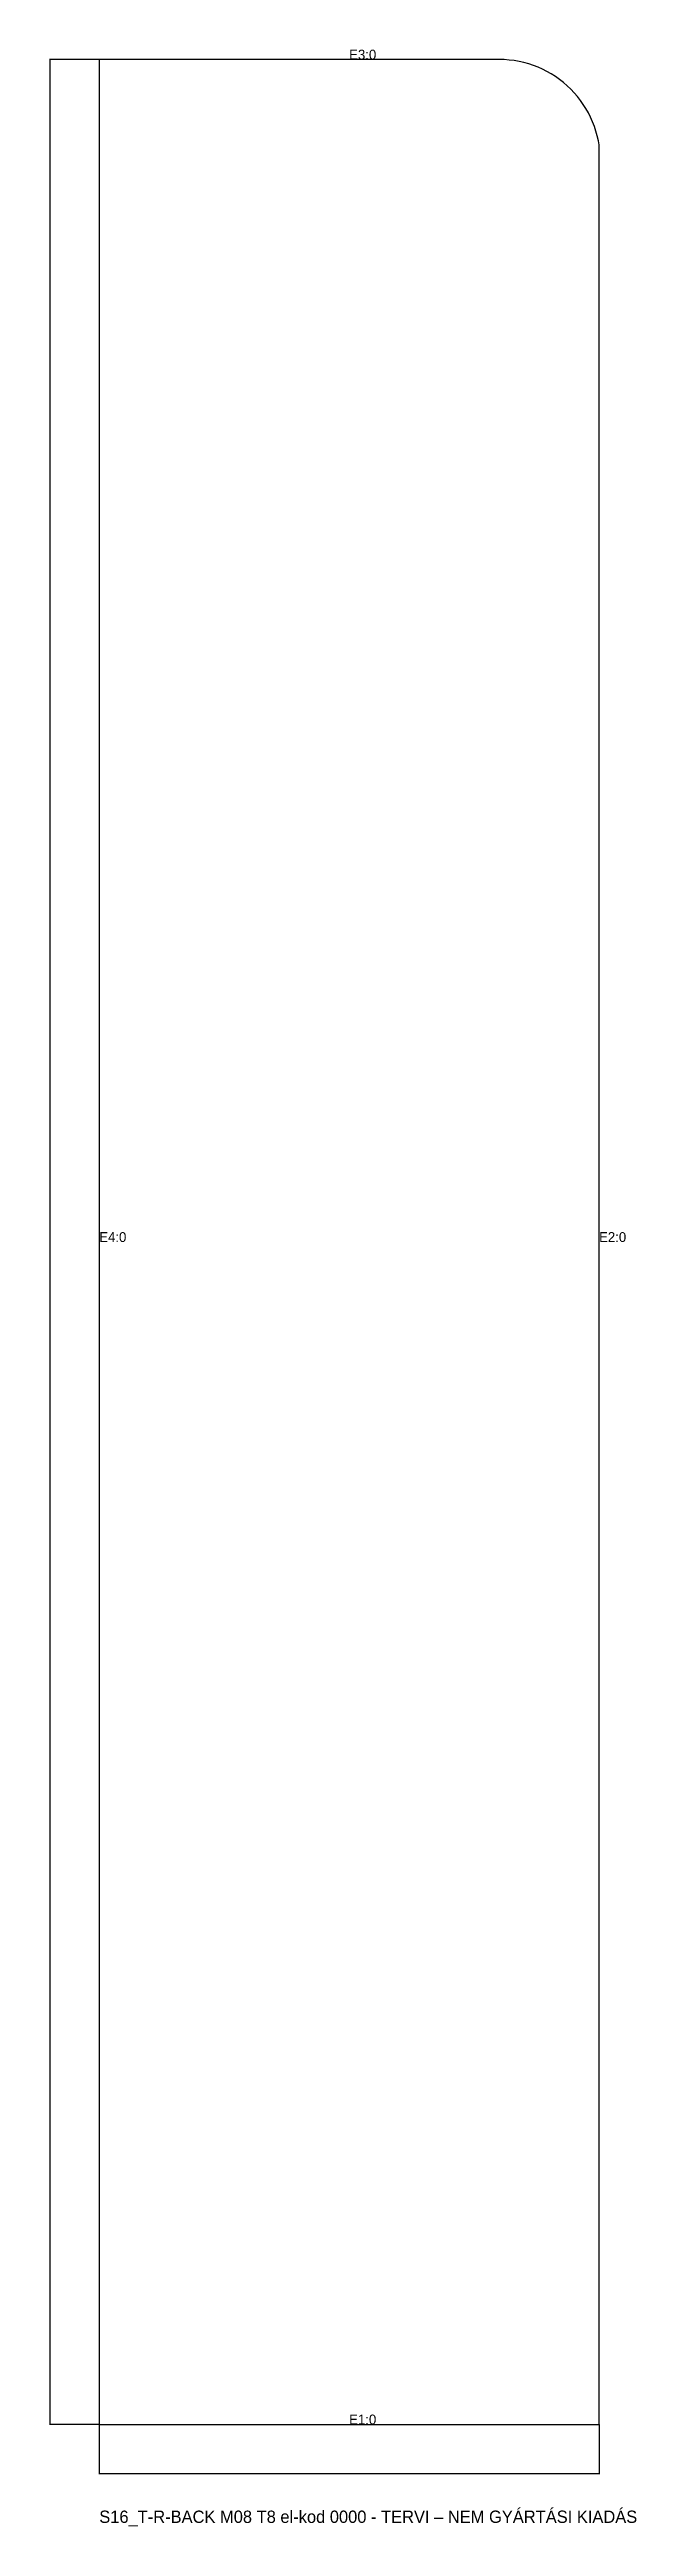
# Model space of a CAD drawing. Header units: millimetres. Extents: x -40 to 436, y -83 to 1929.
import ezdxf

# ---------------------------------------------------------------- set-up
doc = ezdxf.new("R2010")
doc.units = ezdxf.units.MM
for name, color, linetype in [('KONTUR', 7, 'Continuous'), ('MERET', 8, 'Continuous'), ('SZOVEG', 7, 'Continuous')]:
    doc.layers.add(name, color=color, linetype=linetype)
doc.styles.add('OpenSansCondensed-Light', font='OpenSansCondensed-Light.ttf')
doc.dimstyles.new('EZDXF', dxfattribs={"dimtxt": 0.25, "dimasz": 0.175, "dimexe": 0.375, "dimexo": 0.125, "dimgap": 0.1, "dimtad": 1, "dimlfac": 100, "dimzin": 12, "dimdsep": 46, "dimtxsty": 'OpenSansCondensed-Light', "dimblk": 'ARCHTICK', "dimcen": 2.5, "dimazin": 3, "dimtfac": 0.5, "dimtmove": 2, "dimatfit": 3})

# ---------------------------------------------------------------- blocks, each defined once
blk = doc.blocks.new('_ARCHTICK')
at = {"color": 0, "linetype": 'BYBLOCK', "const_width": 0.15}
blk.add_lwpolyline([(-0.5, -0.5), (0.5, 0.5)], dxfattribs=at)

msp = doc.modelspace()

# ---------------------------------------------------------------- linework, layer by layer
at = {"layer": 'KONTUR'}
msp.add_lwpolyline([(0, 0), (406, 0), (406, 1851.6801), (405.42439, 1854.99741), (404.54256, 1858.92437), (403.46911, 1862.80334), (402.20661, 1866.62497), (400.75812, 1870.38004), (399.12712, 1874.05952), (397.31754, 1877.65453), (395.33375, 1881.15643), (393.18051, 1884.55676), (390.86302, 1887.84734), (388.38686, 1891.02025), (385.75799, 1894.06783), (382.98276, 1896.98276), (380.06783, 1899.75799), (377.02025, 1902.38686), (373.84734, 1904.86302), (370.55676, 1907.18051), (367.15643, 1909.33375), (363.65453, 1911.31754), (360.05952, 1913.12712), (356.38004, 1914.75812), (352.62497, 1916.20661), (348.80334, 1917.46911), (344.92437, 1918.54256), (340.99741, 1919.42439), (337.0319, 1920.11247), (333.03741, 1920.60515), (329.02355, 1920.90123), (325, 1921), (0, 1921)], close=True, dxfattribs=at)

# ---------------------------------------------------------------- texts
at = {"layer": 'SZOVEG'}
for s, height, p in [('E3:0', 8, (203, 1921)), ('E4:0', 8, (0, 960.5)), ('E2:0', 8, (406, 960.5)), ('E1:0', 8, (203, 0)), ('S16_T-R-BACK M08 T8 el-kod 0000 - TERVI – NEM GYÁRTÁSI KIADÁS', 10, (0, -80))]:
    msp.add_text(s, height=height, dxfattribs=at).set_placement(p)

# ---------------------------------------------------------------- dimensions: what is measured, and where the dimension line sits
at = {"layer": 'MERET'}
msp.add_linear_dim(base=(-40, 0), p1=(0, 0), p2=(0, 1921), angle=90, dimstyle='EZDXF', dxfattribs=at).render()
msp.add_linear_dim(base=(0, -40), p1=(0, 0), p2=(406, 0), dimstyle='EZDXF', dxfattribs=at).render()

doc.saveas('drawing.dxf')
